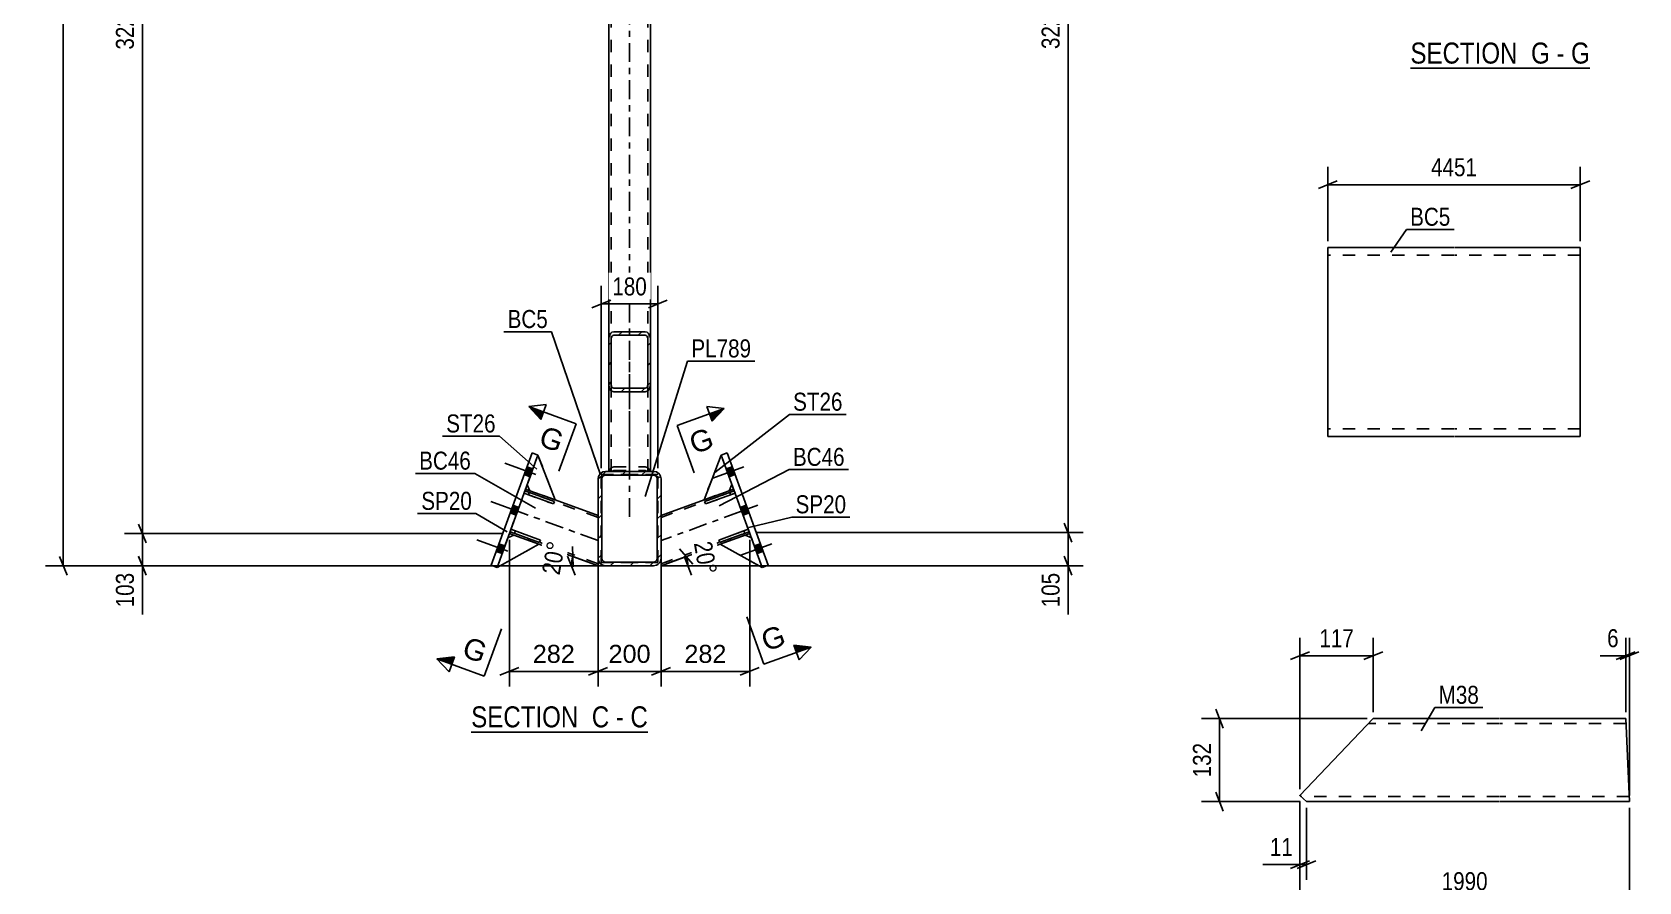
# Model space of a CAD drawing. Header units: millimetres. Extents: x 0 to 841, y 0 to 594.
# Drawn here: x 302.6 to 557.9, y 287.1 to 422.1 of the extents above; entities that cross this region are included whole.
import ezdxf

# ---------------------------------------------------------------- set-up
doc = ezdxf.new("R2010")
doc.units = ezdxf.units.MM
doc.linetypes.add('DXK_LINE_DOT2', pattern=[3.9198, 1.9599, -1.9599])
doc.linetypes.add('DXK_LINE_DOT3', pattern=[5.9187, 2.979, -0.9799, 0.9799, -0.9799])
doc.styles.add('Arial', font='ARIAL.TTF', dxfattribs={"height": 0.2})
doc.styles.add('Arial Narrow', font='ARIALN.TTF', dxfattribs={"height": 0.2})

# ---------------------------------------------------------------- blocks, each defined once
blk = doc.blocks.new('Unknown-814738463-18 - 2132')
at = {"color": 6, "linetype": 'Continuous'}
blk.add_line((521.6, 416.38), (550.11, 416.38), dxfattribs=at)
at = {"color": 0, "linetype": 'Continuous'}
blk.add_wipeout([(539.71, 417.13), (539.71, 420.63), (521.6, 420.63), (521.6, 417.13)], dxfattribs=at)
at = {"color": 7, "linetype": 'Continuous', "style": 'Arial Narrow'}
blk.add_text('SECTION ', height=3.34, dxfattribs=at).set_placement((521.6, 417.13))
at = {"color": 0, "linetype": 'Continuous'}
blk.add_wipeout([(543.75, 417.13), (543.75, 420.63), (540.76, 420.63), (540.76, 417.13)], dxfattribs=at)
at = {"color": 7, "linetype": 'Continuous', "style": 'Arial Narrow'}
blk.add_text('G', height=3.34, dxfattribs=at).set_placement((540.76, 417.13))
at = {"color": 0, "linetype": 'Continuous'}
blk.add_wipeout([(546.07, 417.13), (546.07, 420.63), (544.8, 420.63), (544.8, 417.13)], dxfattribs=at)
blk.add_wipeout([(550.11, 417.13), (550.11, 420.63), (547.12, 420.63), (547.12, 417.13)], dxfattribs=at)
at = {"color": 7, "linetype": 'Continuous', "style": 'Arial Narrow'}
for s, p in [('G', (547.12, 417.13)), ('-', (544.8, 417.13))]:
    blk.add_text(s, height=3.34, dxfattribs=at).set_placement(p)
blk = doc.blocks.new('Unknown-814738463-12 - 5381')
at = {"color": 6, "linetype": 'Continuous'}
blk.add_line((372.36, 310.88), (400.43, 310.88), dxfattribs=at)
at = {"color": 0, "linetype": 'Continuous'}
blk.add_wipeout([(390.47, 311.63), (390.47, 315.13), (372.36, 315.13), (372.36, 311.63)], dxfattribs=at)
at = {"color": 7, "linetype": 'Continuous', "style": 'Arial Narrow'}
blk.add_text('SECTION ', height=3.34, dxfattribs=at).set_placement((372.36, 311.63))
at = {"color": 0, "linetype": 'Continuous'}
blk.add_wipeout([(394.29, 311.63), (394.29, 315.13), (391.52, 315.13), (391.52, 311.63)], dxfattribs=at)
blk.add_wipeout([(396.61, 311.63), (396.61, 315.13), (395.34, 315.13), (395.34, 311.63)], dxfattribs=at)
at = {"color": 7, "linetype": 'Continuous', "style": 'Arial Narrow'}
blk.add_text('C', height=3.34, dxfattribs=at).set_placement((391.52, 311.63))
at = {"color": 0, "linetype": 'Continuous'}
blk.add_wipeout([(400.43, 311.63), (400.43, 315.13), (397.66, 315.13), (397.66, 311.63)], dxfattribs=at)
at = {"color": 7, "linetype": 'Continuous', "style": 'Arial Narrow'}
for s, p in [('C', (397.66, 311.63)), ('-', (395.34, 311.63))]:
    blk.add_text(s, height=3.34, dxfattribs=at).set_placement(p)
blk = doc.blocks.new('Part-814738463-5391 - 5381')
at = {"color": 7, "linetype": 'DXK_LINE_DOT2'}
for p, q in [((416.38, 343.11), (411.68, 341.4)), ((411.81, 341.02), (416.51, 342.73)), ((415.81, 342.48), (415.67, 342.85)), ((416.51, 342.73), (416.38, 343.11)), ((411.68, 341.4), (411.81, 341.02))]:
    blk.add_line(p, q, dxfattribs=at)
blk = doc.blocks.new('Part-814738463-5387 - 5381')
at = {"color": 2, "linetype": 'Continuous'}
for p, q in [((412.08, 354.9), (409.35, 347.79)), ((413.35, 349.24), (413.79, 350.21)), ((409.35, 347.79), (413.35, 349.24))]:
    blk.add_line(p, q, dxfattribs=at)
at = {"color": 7, "linetype": 'DXK_LINE_DOT2'}
blk.add_line((413.79, 350.21), (412.08, 354.9), dxfattribs=at)
blk = doc.blocks.new('Part-814738463-5388 - 5381')
at = {"color": 7, "linetype": 'DXK_LINE_DOT2'}
for p, q in [((412.08, 354.9), (409.35, 347.79)), ((413.79, 350.21), (412.08, 354.9)), ((413.35, 349.24), (413.79, 350.21)), ((409.35, 347.79), (413.35, 349.24))]:
    blk.add_line(p, q, dxfattribs=at)
blk = doc.blocks.new('Part-814738463-5453 - 5381')
at = {"linetype": 'Continuous'}
h = blk.add_hatch(dxfattribs=at)
h.set_pattern_fill('', scale=0.7, style=0, pattern_type=0)
h.set_pattern_definition([(45, (394.2204, 366.122), (-1.57154, 1.57154), [])])
h.paths.add_polyline_path([(394.22, 373.36), (394.22, 366.12), (394.28, 365.68), (394.45, 365.3), (394.71, 365.05), (395.02, 364.96), (400.02, 364.96), (400.33, 365.05), (400.59, 365.3), (400.76, 365.68), (400.82, 366.12), (400.82, 373.36), (400.76, 373.8), (400.59, 374.18), (400.33, 374.43), (400.02, 374.51), (395.02, 374.51), (394.71, 374.43), (394.45, 374.18), (394.28, 373.8)])
h.paths.add_polyline_path([(394.74, 373.77), (394.87, 373.89), (395.02, 373.94), (400.02, 373.94), (400.17, 373.89), (400.3, 373.77), (400.39, 373.58), (400.42, 373.36), (400.42, 366.12), (400.39, 365.9), (400.3, 365.71), (400.17, 365.59), (400.02, 365.54), (395.02, 365.54), (394.87, 365.59), (394.74, 365.71), (394.65, 365.9), (394.62, 366.12), (394.62, 373.36), (394.65, 373.58)])
at = {"color": 2, "linetype": 'Continuous'}
for p, q in [((394.28, 373.8), (394.22, 373.36)), ((394.22, 366.12), (394.22, 373.36)), ((394.62, 373.36), (394.65, 373.58)), ((394.62, 366.12), (394.62, 373.36)), ((395.02, 374.51), (394.71, 374.43)), ((394.87, 373.89), (395.02, 373.94)), ((395.02, 374.51), (400.02, 374.51)), ((395.02, 373.94), (400.02, 373.94)), ((400.33, 374.43), (400.02, 374.51)), ((400.02, 373.94), (400.17, 373.89)), ((400.39, 373.58), (400.42, 373.36)), ((400.42, 366.12), (400.42, 373.36)), ((400.82, 373.36), (400.76, 373.8)), ((400.82, 366.12), (400.82, 373.36)), ((394.22, 352.31), (394.22, 366.12)), ((394.22, 366.12), (394.28, 365.68)), ((394.65, 365.9), (394.62, 366.12)), ((395.02, 365.54), (394.87, 365.59)), ((395.02, 365.54), (400.02, 365.54)), ((400.17, 365.59), (400.02, 365.54)), ((400.42, 366.12), (400.39, 365.9)), ((400.76, 365.68), (400.82, 366.12)), ((400.82, 352.31), (400.82, 366.12)), ((394.71, 365.05), (395.02, 364.96)), ((395.02, 364.96), (400.02, 364.96)), ((400.02, 364.96), (400.33, 365.05))]:
    blk.add_line(p, q, dxfattribs=at)
at = {"color": 7, "linetype": 'DXK_LINE_DOT2'}
for p, q in [((394.22, 366.12), (394.22, 373.36)), ((394.62, 352.31), (394.62, 373.36)), ((400.42, 352.31), (400.42, 373.36)), ((400.82, 366.12), (400.82, 373.36)), ((394.28, 352.31), (394.45, 352.7)), ((394.45, 352.7), (394.71, 352.95)), ((394.71, 352.95), (395.02, 353.04)), ((394.87, 352.42), (394.76, 352.31)), ((395.02, 352.46), (394.87, 352.42)), ((395.02, 353.04), (400.02, 353.04)), ((395.02, 352.46), (400.02, 352.46)), ((400.02, 353.04), (400.33, 352.95)), ((400.17, 352.42), (400.02, 352.46)), ((400.28, 352.31), (400.17, 352.42)), ((400.33, 352.95), (400.59, 352.7)), ((400.59, 352.7), (400.76, 352.31)), ((400.82, 352.31), (394.22, 352.31))]:
    blk.add_line(p, q, dxfattribs=at)
at = {"color": 7, "linetype": 'DXK_LINE_DOT3'}
blk.add_line((397.52, 345.09), (397.52, 369.74), dxfattribs=at)
at = {"color": 2, "linetype": 'Continuous'}
for centre, radius, start, end in [((395.31, 373.55), 1.05, 124.1734, 166.5321), ((395.16, 373.46), 0.527, 124.1734, 166.5321), ((399.88, 373.46), 0.527, 13.4679, 55.8266), ((399.73, 373.55), 1.05, 13.4679, 55.8266), ((395.31, 365.92), 1.05, 193.4679, 235.8266), ((395.16, 366.02), 0.527, 193.4679, 235.8266), ((399.88, 366.02), 0.527, 304.1734, 346.5321), ((399.73, 365.92), 1.05, 304.1734, 346.5321)]:
    blk.add_arc(centre, radius, start, end, dxfattribs=at)
blk = doc.blocks.new('Part-814738463-5389 - 5381')
at = {"color": 2, "linetype": 'Continuous'}
for p, q in [((380.89, 349.22), (380.75, 348.84)), ((385.45, 347.13), (380.75, 348.84)), ((380.89, 349.22), (385.59, 347.51)), ((385.59, 347.51), (385.45, 347.13))]:
    blk.add_line(p, q, dxfattribs=at)
at = {"color": 7, "linetype": 'DXK_LINE_DOT2'}
blk.add_line((381.46, 348.59), (381.59, 348.96), dxfattribs=at)
blk = doc.blocks.new('Part-814738463-5390 - 5381')
at = {"color": 7, "linetype": 'DXK_LINE_DOT2'}
for p, q in [((380.89, 349.22), (380.75, 348.84)), ((380.75, 348.84), (385.45, 347.13)), ((385.59, 347.51), (380.89, 349.22)), ((381.46, 348.59), (381.59, 348.96)), ((385.45, 347.13), (385.59, 347.51))]:
    blk.add_line(p, q, dxfattribs=at)
blk = doc.blocks.new('Part-814738463-5464 - 5381')
at = {"color": 7, "linetype": 'DXK_LINE_DOT2'}
for p, q in [((402.52, 344.98), (414.15, 349.22)), ((409.35, 347.79), (413.35, 349.24)), ((416.62, 342.45), (414.05, 349.5)), ((402.52, 338.51), (402.52, 345.3)), ((402.52, 344.96), (402.52, 344.98)), ((402.52, 337.64), (416.51, 342.73)), ((411.92, 340.74), (415.91, 342.2)), ((402.52, 337.51), (402.52, 337.72)), ((402.52, 337.32), (402.52, 337.32))]:
    blk.add_line(p, q, dxfattribs=at)
at = {"color": 2, "linetype": 'Continuous'}
for p, q in [((402.52, 345.3), (409.35, 347.79)), ((413.35, 349.24), (414.05, 349.5)), ((415.91, 342.2), (416.62, 342.45)), ((402.52, 337.32), (411.92, 340.74)), ((402.52, 337.51), (402.52, 338.51)), ((402.52, 337.37), (402.52, 337.51)), ((402.52, 337.32), (402.52, 337.37))]:
    blk.add_line(p, q, dxfattribs=at)
at = {"color": 7, "linetype": 'DXK_LINE_DOT3'}
blk.add_line((415.33, 345.98), (402.52, 341.31), dxfattribs=at)
blk = doc.blocks.new('Part-814738463-5404 - 5381')
at = {"color": 2, "linetype": 'Continuous'}
for p, q in [((409.45, 347.51), (414.15, 349.22)), ((409.59, 347.13), (409.45, 347.51)), ((414.29, 348.84), (409.59, 347.13)), ((414.15, 349.22), (414.29, 348.84))]:
    blk.add_line(p, q, dxfattribs=at)
at = {"color": 7, "linetype": 'DXK_LINE_DOT2'}
blk.add_line((413.59, 348.59), (413.45, 348.96), dxfattribs=at)
blk = doc.blocks.new('Part-814738463-5469 - 5381')
at = {"linetype": 'Continuous'}
h = blk.add_hatch(dxfattribs=at)
h.set_pattern_fill('', scale=0.7, style=0, pattern_type=0)
h.set_pattern_definition([(45, (392.5204, 338.5142), (-1.57154, 1.57154), [])])
h.paths.add_polyline_path([(392.52, 351.11), (392.52, 338.51), (392.61, 338.05), (392.87, 337.67), (393.26, 337.41), (393.72, 337.31), (401.32, 337.31), (401.78, 337.41), (402.17, 337.67), (402.43, 338.05), (402.52, 338.51), (402.52, 351.11), (402.43, 351.57), (402.17, 351.96), (401.78, 352.22), (401.32, 352.31), (393.72, 352.31), (393.26, 352.22), (392.87, 351.96), (392.61, 351.57)])
h.paths.add_polyline_path([(393.3, 351.54), (393.49, 351.67), (393.72, 351.71), (401.32, 351.71), (401.55, 351.67), (401.74, 351.54), (401.87, 351.34), (401.92, 351.11), (401.92, 338.51), (401.87, 338.28), (401.74, 338.09), (401.55, 337.96), (401.32, 337.91), (393.72, 337.91), (393.49, 337.96), (393.3, 338.09), (393.17, 338.28), (393.12, 338.51), (393.12, 351.11), (393.17, 351.34)])
at = {"color": 7, "linetype": 'DXK_LINE_DOT2'}
for p, q in [((392.52, 351.11), (392.61, 351.57)), ((392.52, 351.11), (392.52, 338.51)), ((393.17, 351.34), (393.12, 351.11)), ((393.12, 338.51), (393.12, 351.11)), ((393.26, 352.22), (393.72, 352.31)), ((393.72, 351.71), (393.49, 351.67)), ((393.72, 352.31), (401.32, 352.31)), ((393.72, 351.71), (401.32, 351.71)), ((401.32, 352.31), (401.78, 352.22)), ((401.55, 351.67), (401.32, 351.71)), ((401.92, 351.11), (401.87, 351.34)), ((401.92, 338.51), (401.92, 351.11)), ((402.43, 351.57), (402.52, 351.11)), ((402.52, 338.51), (402.52, 351.11)), ((392.61, 338.05), (392.52, 338.51)), ((393.12, 338.51), (393.17, 338.28)), ((393.72, 337.31), (393.26, 337.41)), ((393.49, 337.96), (393.72, 337.91)), ((393.72, 337.91), (401.32, 337.91)), ((393.72, 337.31), (401.32, 337.31)), ((401.32, 337.91), (401.55, 337.96)), ((401.78, 337.41), (401.32, 337.31)), ((401.87, 338.28), (401.92, 338.51)), ((402.52, 338.51), (402.43, 338.05))]:
    blk.add_line(p, q, dxfattribs=at)
at = {"color": 2, "linetype": 'Continuous'}
for p, q in [((392.61, 351.57), (392.52, 351.11)), ((392.52, 351.11), (392.52, 351.11)), ((392.52, 338.51), (392.52, 351.11)), ((393.12, 351.11), (393.17, 351.34)), ((393.12, 351.11), (393.12, 351.11)), ((393.12, 338.51), (393.12, 351.11)), ((393.72, 352.31), (393.26, 352.22)), ((393.49, 351.67), (393.72, 351.71)), ((393.72, 352.31), (393.72, 352.31)), ((393.72, 352.31), (401.32, 352.31)), ((393.72, 351.71), (393.72, 351.71)), ((393.72, 351.71), (401.32, 351.71)), ((401.32, 352.31), (401.32, 352.31)), ((401.78, 352.22), (401.32, 352.31)), ((401.32, 351.71), (401.32, 351.71)), ((401.32, 351.71), (401.55, 351.67)), ((401.87, 351.34), (401.92, 351.11)), ((401.92, 351.11), (401.92, 351.11)), ((401.92, 338.51), (401.92, 351.11)), ((402.52, 351.11), (402.43, 351.57)), ((402.52, 351.11), (402.52, 351.11)), ((402.52, 338.51), (402.52, 351.11)), ((392.52, 338.51), (392.52, 338.51)), ((392.52, 338.51), (392.61, 338.05)), ((393.12, 338.51), (393.12, 338.51)), ((393.17, 338.28), (393.12, 338.51)), ((393.26, 337.41), (393.72, 337.31)), ((393.72, 337.91), (393.49, 337.96)), ((393.72, 337.91), (393.72, 337.91)), ((393.72, 337.91), (401.32, 337.91)), ((393.72, 337.31), (393.72, 337.31)), ((393.72, 337.31), (401.32, 337.31)), ((401.55, 337.96), (401.32, 337.91)), ((401.32, 337.91), (401.32, 337.91)), ((401.32, 337.31), (401.78, 337.41)), ((401.32, 337.31), (401.32, 337.31)), ((401.92, 338.51), (401.87, 338.28)), ((401.92, 338.51), (401.92, 338.51)), ((402.43, 338.05), (402.52, 338.51)), ((402.52, 338.51), (402.52, 338.51))]:
    blk.add_line(p, q, dxfattribs=at)
at = {"color": 7, "linetype": 'DXK_LINE_DOT3'}
blk.add_line((397.52, 344.81), (397.52, 344.81), dxfattribs=at)
at = {"color": 7, "linetype": 'DXK_LINE_DOT2'}
for centre, radius, start, end in [((393.72, 351.11), 1.2, 112.5, 157.5), ((393.72, 351.11), 0.6, 112.5, 157.5), ((401.32, 351.11), 0.6, 22.5, 67.5), ((401.32, 351.11), 1.2, 22.5, 67.5), ((393.72, 338.51), 1.2, 202.5, 247.5), ((393.72, 338.51), 0.6, 202.5, 247.5), ((401.32, 338.51), 0.6, 292.5, 337.5), ((401.32, 338.51), 1.2, 292.5, 337.5)]:
    blk.add_arc(centre, radius, start, end, dxfattribs=at)
at = {"color": 2, "linetype": 'Continuous'}
for centre, radius, start, end in [((393.72, 351.11), 1.2, 112.5, 157.5), ((393.72, 351.11), 0.6, 112.5, 157.5), ((401.32, 351.11), 0.6, 22.5, 67.5), ((401.32, 351.11), 1.2, 22.5, 67.5), ((393.72, 338.51), 1.2, 202.5, 247.5), ((393.72, 338.51), 0.6, 202.5, 247.5), ((401.32, 338.51), 0.6, 292.5, 337.5), ((401.32, 338.51), 1.2, 292.5, 337.5)]:
    blk.add_arc(centre, radius, start, end, dxfattribs=at)
blk = doc.blocks.new('Part-814738463-5405 - 5381')
at = {"color": 2, "linetype": 'Continuous'}
for p, q in [((378.66, 343.11), (378.53, 342.73)), ((383.23, 341.02), (378.53, 342.73)), ((378.66, 343.11), (383.36, 341.4)), ((383.36, 341.4), (383.23, 341.02))]:
    blk.add_line(p, q, dxfattribs=at)
at = {"color": 7, "linetype": 'DXK_LINE_DOT2'}
blk.add_line((379.23, 342.48), (379.37, 342.85), dxfattribs=at)
blk = doc.blocks.new('Bolt-814738463-5477 - 5381')
at = {"linetype": 'Continuous'}
for points in [[(381.71, 351.47), (382.15, 352.7), (381.21, 353.04), (380.77, 351.82)], [(381.71, 351.47), (382.15, 352.7), (381.21, 353.04), (380.77, 351.82)], [(381.71, 351.47), (382.15, 352.7), (381.21, 353.04), (380.77, 351.82)], [(379.49, 345.37), (379.93, 346.59), (378.99, 346.93), (378.55, 345.71)], [(379.49, 345.37), (379.93, 346.59), (378.99, 346.93), (378.55, 345.71)], [(377.26, 339.26), (377.71, 340.48), (376.77, 340.82), (376.32, 339.6)], [(377.26, 339.26), (377.71, 340.48), (376.77, 340.82), (376.32, 339.6)], [(377.26, 339.26), (377.71, 340.48), (376.77, 340.82), (376.32, 339.6)]]:
    blk.add_hatch(color=1, dxfattribs=at).paths.add_polyline_path(points)
at = {"color": 1, "linetype": 'Continuous'}
for p, q in [((382.64, 351.83), (377.7, 353.62)), ((382.64, 351.83), (377.7, 353.62)), ((382.64, 351.83), (377.7, 353.62)), ((382.15, 352.7), (381.21, 353.04)), ((382.15, 352.7), (381.21, 353.04)), ((382.15, 352.7), (381.21, 353.04)), ((381.71, 351.47), (380.77, 351.82)), ((381.71, 351.47), (380.77, 351.82)), ((381.71, 351.47), (380.77, 351.82)), ((380.41, 345.72), (375.48, 347.52)), ((380.41, 345.72), (375.48, 347.52)), ((379.49, 345.37), (378.55, 345.71)), ((379.49, 345.37), (378.55, 345.71)), ((379.93, 346.59), (378.99, 346.93)), ((379.93, 346.59), (378.99, 346.93)), ((378.19, 339.61), (373.26, 341.41)), ((378.19, 339.61), (373.26, 341.41)), ((378.19, 339.61), (373.26, 341.41)), ((377.26, 339.26), (376.32, 339.6)), ((377.26, 339.26), (376.32, 339.6)), ((377.26, 339.26), (376.32, 339.6)), ((377.71, 340.48), (376.77, 340.82)), ((377.71, 340.48), (376.77, 340.82)), ((377.71, 340.48), (376.77, 340.82))]:
    blk.add_line(p, q, dxfattribs=at)
blk = doc.blocks.new('Part-814738463-5484 - 5381')
at = {"color": 2, "linetype": 'Continuous'}
for p, q in [((412.08, 354.9), (413.02, 355.25)), ((418.58, 337.05), (412.08, 354.9)), ((413.02, 355.25), (419.52, 337.39)), ((419.52, 337.39), (418.58, 337.05))]:
    blk.add_line(p, q, dxfattribs=at)
blk = doc.blocks.new('Part-814738463-5489 - 5381')
at = {"color": 7, "linetype": 'DXK_LINE_DOT2'}
for p, q in [((378.43, 342.45), (380.99, 349.5)), ((392.52, 344.98), (380.89, 349.22)), ((385.69, 347.79), (381.69, 349.24)), ((392.52, 338.51), (392.52, 345.3)), ((392.52, 344.96), (392.52, 344.98)), ((392.52, 337.64), (378.53, 342.73)), ((383.12, 340.74), (379.13, 342.2)), ((392.52, 337.64), (392.52, 337.96))]:
    blk.add_line(p, q, dxfattribs=at)
at = {"color": 2, "linetype": 'Continuous'}
for p, q in [((381.69, 349.24), (380.99, 349.5)), ((392.52, 345.3), (385.69, 347.79)), ((379.13, 342.2), (378.43, 342.45)), ((392.52, 337.32), (383.12, 340.74)), ((392.52, 337.32), (392.52, 338.51))]:
    blk.add_line(p, q, dxfattribs=at)
at = {"color": 7, "linetype": 'DXK_LINE_DOT3'}
blk.add_line((392.52, 341.31), (379.71, 345.98), dxfattribs=at)
blk = doc.blocks.new('Part-814738463-5425 - 5381')
at = {"color": 7, "linetype": 'DXK_LINE_DOT2'}
for p, q in [((400.82, 496.81), (394.22, 496.81)), ((394.22, 475.77), (394.22, 496.81)), ((394.62, 352.31), (394.62, 496.81)), ((400.42, 352.31), (400.42, 496.81)), ((400.82, 475.77), (400.82, 496.81)), ((394.22, 352.31), (394.22, 373.36)), ((400.82, 352.31), (400.82, 373.36)), ((400.82, 352.31), (394.22, 352.31))]:
    blk.add_line(p, q, dxfattribs=at)
at = {"color": 7, "linetype": 'DXK_LINE_DOT3'}
blk.add_line((397.52, 352.31), (397.52, 496.81), dxfattribs=at)
at = {"color": 2, "linetype": 'Continuous'}
for p, q in [((394.22, 373.36), (394.22, 475.77)), ((400.82, 373.36), (400.82, 475.77))]:
    blk.add_line(p, q, dxfattribs=at)
blk = doc.blocks.new('Part-814738463-5430 - 5381')
at = {"color": 2, "linetype": 'Continuous'}
for p, q in [((411.92, 340.74), (415.91, 342.2)), ((415.91, 342.2), (416.87, 341.75)), ((418.58, 337.05), (411.92, 340.74))]:
    blk.add_line(p, q, dxfattribs=at)
at = {"color": 7, "linetype": 'DXK_LINE_DOT2'}
blk.add_line((416.87, 341.75), (418.58, 337.05), dxfattribs=at)
blk = doc.blocks.new('Part-814738463-5431 - 5381')
at = {"color": 7, "linetype": 'DXK_LINE_DOT2'}
for p, q in [((411.92, 340.74), (415.91, 342.2)), ((415.91, 342.2), (416.87, 341.75)), ((418.58, 337.05), (411.92, 340.74)), ((416.87, 341.75), (418.58, 337.05))]:
    blk.add_line(p, q, dxfattribs=at)
blk = doc.blocks.new('Part-814738463-5432 - 5381')
at = {"color": 7, "linetype": 'DXK_LINE_DOT2'}
for p, q in [((414.15, 349.22), (409.45, 347.51)), ((409.45, 347.51), (409.59, 347.13)), ((409.59, 347.13), (414.29, 348.84)), ((413.59, 348.59), (413.45, 348.96)), ((414.29, 348.84), (414.15, 349.22))]:
    blk.add_line(p, q, dxfattribs=at)
blk = doc.blocks.new('Part-814738463-5433 - 5381')
at = {"color": 7, "linetype": 'DXK_LINE_DOT2'}
for p, q in [((378.66, 343.11), (378.53, 342.73)), ((378.53, 342.73), (383.23, 341.02)), ((383.36, 341.4), (378.66, 343.11)), ((379.23, 342.48), (379.37, 342.85)), ((383.23, 341.02), (383.36, 341.4))]:
    blk.add_line(p, q, dxfattribs=at)
blk = doc.blocks.new('Part-814738463-5438 - 5381')
at = {"color": 7, "linetype": 'DXK_LINE_DOT2'}
blk.add_line((381.25, 350.2), (382.96, 354.9), dxfattribs=at)
at = {"color": 2, "linetype": 'Continuous'}
for p, q in [((382.96, 354.9), (385.69, 347.79)), ((381.69, 349.24), (381.25, 350.2)), ((385.69, 347.79), (381.69, 349.24))]:
    blk.add_line(p, q, dxfattribs=at)
blk = doc.blocks.new('Part-814738463-5439 - 5381')
at = {"color": 7, "linetype": 'DXK_LINE_DOT2'}
for p, q in [((381.25, 350.2), (382.96, 354.9)), ((382.96, 354.9), (385.69, 347.79)), ((381.69, 349.24), (381.25, 350.2)), ((385.69, 347.79), (381.69, 349.24))]:
    blk.add_line(p, q, dxfattribs=at)
blk = doc.blocks.new('Part-814738463-5440 - 5381')
at = {"color": 2, "linetype": 'Continuous'}
for p, q in [((379.13, 342.2), (378.17, 341.75)), ((383.12, 340.74), (379.13, 342.2)), ((376.46, 337.05), (383.12, 340.74))]:
    blk.add_line(p, q, dxfattribs=at)
at = {"color": 7, "linetype": 'DXK_LINE_DOT2'}
blk.add_line((378.17, 341.75), (376.46, 337.05), dxfattribs=at)
blk = doc.blocks.new('Part-814738463-5441 - 5381')
at = {"color": 7, "linetype": 'DXK_LINE_DOT2'}
for p, q in [((379.13, 342.2), (378.17, 341.75)), ((383.12, 340.74), (379.13, 342.2)), ((378.17, 341.75), (376.46, 337.05)), ((376.46, 337.05), (383.12, 340.74))]:
    blk.add_line(p, q, dxfattribs=at)
blk = doc.blocks.new('Bolt-814738463-5478 - 5381')
at = {"linetype": 'Continuous'}
for points in [[(414.27, 351.82), (413.83, 353.04), (412.89, 352.7), (413.33, 351.47)], [(414.27, 351.82), (413.83, 353.04), (412.89, 352.7), (413.33, 351.47)], [(414.27, 351.82), (413.83, 353.04), (412.89, 352.7), (413.33, 351.47)], [(416.5, 345.71), (416.05, 346.93), (415.11, 346.59), (415.56, 345.37)], [(416.5, 345.71), (416.05, 346.93), (415.11, 346.59), (415.56, 345.37)], [(418.72, 339.6), (418.27, 340.82), (417.33, 340.48), (417.78, 339.26)], [(418.72, 339.6), (418.27, 340.82), (417.33, 340.48), (417.78, 339.26)], [(418.72, 339.6), (418.27, 340.82), (417.33, 340.48), (417.78, 339.26)]]:
    blk.add_hatch(color=1, dxfattribs=at).paths.add_polyline_path(points)
at = {"color": 1, "linetype": 'Continuous'}
for p, q in [((415.69, 353.03), (410.76, 351.23)), ((415.69, 353.03), (410.76, 351.23)), ((415.69, 353.03), (410.76, 351.23)), ((413.83, 353.04), (412.89, 352.7)), ((413.83, 353.04), (412.89, 352.7)), ((413.83, 353.04), (412.89, 352.7)), ((414.27, 351.82), (413.33, 351.47)), ((414.27, 351.82), (413.33, 351.47)), ((414.27, 351.82), (413.33, 351.47)), ((417.92, 346.92), (412.98, 345.12)), ((417.92, 346.92), (412.98, 345.12)), ((416.05, 346.93), (415.11, 346.59)), ((416.05, 346.93), (415.11, 346.59)), ((416.5, 345.71), (415.56, 345.37)), ((416.5, 345.71), (415.56, 345.37)), ((420.14, 340.81), (415.21, 339.01)), ((420.14, 340.81), (415.21, 339.01)), ((420.14, 340.81), (415.21, 339.01)), ((418.27, 340.82), (417.33, 340.48)), ((418.27, 340.82), (417.33, 340.48)), ((418.27, 340.82), (417.33, 340.48)), ((418.72, 339.6), (417.78, 339.26)), ((418.72, 339.6), (417.78, 339.26)), ((418.72, 339.6), (417.78, 339.26))]:
    blk.add_line(p, q, dxfattribs=at)
blk = doc.blocks.new('Part-814738463-5500 - 5381')
at = {"color": 7, "linetype": 'DXK_LINE_DOT2'}
for p, q in [((393.02, 337.81), (393.02, 351.81)), ((402.02, 351.81), (393.02, 351.81)), ((393.02, 351.81), (402.02, 351.81)), ((402.02, 337.81), (402.02, 351.81)), ((402.02, 337.81), (393.02, 337.81)), ((393.02, 337.81), (402.02, 337.81))]:
    blk.add_line(p, q, dxfattribs=at)
blk = doc.blocks.new('Part-814738463-5507 - 5381')
at = {"color": 2, "linetype": 'Continuous'}
for p, q in [((382.02, 355.25), (375.52, 337.39)), ((382.96, 354.9), (376.46, 337.05)), ((382.96, 354.9), (382.02, 355.25)), ((376.46, 337.05), (375.52, 337.39))]:
    blk.add_line(p, q, dxfattribs=at)
blk = doc.blocks.new('Part-814738463-5589 - 5381')
at = {"color": 2, "linetype": 'Continuous'}
for p, q in [((411.68, 341.4), (416.38, 343.11)), ((416.51, 342.73), (411.81, 341.02)), ((416.38, 343.11), (416.51, 342.73)), ((411.81, 341.02), (411.68, 341.4))]:
    blk.add_line(p, q, dxfattribs=at)
at = {"color": 7, "linetype": 'DXK_LINE_DOT2'}
blk.add_line((415.81, 342.48), (415.67, 342.85), dxfattribs=at)
blk = doc.blocks.new('Part-814738463-4192 - 4176')
at = {"color": 2, "linetype": 'Continuous'}
for p, q in [((528.48, 387.88), (508.48, 387.88)), ((508.48, 360.28), (508.48, 387.88)), ((548.58, 387.88), (528.58, 387.88)), ((548.58, 387.88), (548.58, 357.88)), ((508.48, 357.88), (508.48, 360.28)), ((528.48, 357.88), (508.48, 357.88)), ((548.58, 357.88), (528.58, 357.88))]:
    blk.add_line(p, q, dxfattribs=at)
at = {"color": 7, "linetype": 'DXK_LINE_DOT2'}
for p, q in [((528.48, 386.68), (508.48, 386.68)), ((548.58, 386.68), (528.58, 386.68)), ((508.48, 358.07), (508.48, 360.28)), ((508.48, 359.08), (508.48, 359.17)), ((528.48, 359.08), (508.48, 359.08)), ((548.58, 359.08), (528.58, 359.08)), ((548.58, 359.08), (548.58, 359.18))]:
    blk.add_line(p, q, dxfattribs=at)
blk = doc.blocks.new('Part-814738463-3832 - 3816')
at = {"color": 2, "linetype": 'Continuous'}
for p, q in [((504.02, 300.81), (515.7, 313.02)), ((515.7, 313.02), (535.7, 313.02)), ((535.8, 313.02), (555.8, 313.02)), ((556.39, 299.82), (555.8, 313.02)), ((504.6, 300.29), (504.02, 300.81)), ((505.09, 299.82), (504.6, 300.29)), ((535.7, 299.82), (505.09, 299.82)), ((556.39, 299.82), (535.8, 299.82))]:
    blk.add_line(p, q, dxfattribs=at)
at = {"color": 7, "linetype": 'DXK_LINE_DOT2'}
for p, q in [((535.7, 312.22), (514.94, 312.22)), ((555.84, 312.22), (535.8, 312.22)), ((504.04, 300.83), (504.02, 300.81)), ((504.02, 300.81), (504.04, 300.83)), ((504.06, 300.81), (504.04, 300.83)), ((504.04, 300.83), (504.25, 300.62)), ((535.7, 300.62), (504.25, 300.62)), ((556.36, 300.62), (535.8, 300.62)), ((556.36, 300.62), (556.36, 300.69))]:
    blk.add_line(p, q, dxfattribs=at)
blk = doc.blocks.new('AngleDimension-814738463-5663 - 5381')
at = {"color": 7, "linetype": 'Continuous'}
for p, q in [((405.43, 339.98), (407.59, 337.57)), ((406.51, 338.77), (402.52, 337.32)), ((406.77, 337.32), (402.52, 337.32)), ((403.46, 337.66), (406.51, 338.77)), ((407.37, 335.82), (406.17, 338.82))]:
    blk.add_line(p, q, dxfattribs=at)
blk.add_arc((402.52, 337.32), 4.25, 0, 20, dxfattribs=at)
at = {"color": 0}
blk.add_wipeout([(408.15, 335.04), (412.29, 335.77), (411.16, 342.13), (407.03, 341.4)], dxfattribs=at)
at = {"color": 3, "style": 'Arial Narrow'}
blk.add_text('20°', height=2.863, rotation=-80.0021, dxfattribs=at).set_placement((407.72, 340.91))
blk = doc.blocks.new('StraightDimension-814738463-5746 - 5381')
at = {"color": 7, "linetype": 'Continuous'}
for p, q in [((417.61, 342.59), (469.6, 342.59)), ((466.6, 344.09), (467.8, 341.09)), ((467.2, 337.32), (467.2, 342.59)), ((403.52, 337.32), (469.6, 337.32)), ((467.8, 335.82), (466.6, 338.82))]:
    blk.add_line(p, q, dxfattribs=at)
at = {"color": 0}
blk.add_wipeout([(466.45, 336.8), (462.25, 336.8), (462.25, 330.11), (466.45, 330.11)], dxfattribs=at)
at = {"color": 7, "linetype": 'Continuous'}
blk.add_line((467.2, 337.32), (467.2, 329.59), dxfattribs=at)
blk.add_line((467.2, 337.32), (467.2, 329.59), dxfattribs=at)
at = {"color": 3, "style": 'Arial Narrow'}
blk.add_text('105', height=2.863, rotation=90.0002, dxfattribs=at).set_placement((465.85, 330.71))
blk = doc.blocks.new('StraightDimension-814738463-5657 - 5381')
at = {"color": 7, "linetype": 'Continuous'}
for p, q in [((357.89, 543.94), (304.69, 543.94)), ((308.14, 542.44), (306.94, 545.44)), ((307.54, 337.31), (307.54, 543.94)), ((396.52, 337.31), (304.69, 337.31)), ((306.94, 338.81), (308.14, 335.81))]:
    blk.add_line(p, q, dxfattribs=at)
at = {"color": 0}
blk.add_wipeout([(306.79, 444.88), (302.59, 444.88), (302.59, 436.37), (306.79, 436.37)], dxfattribs=at)
at = {"color": 3, "style": 'Arial Narrow'}
blk.add_text('4132', height=2.863, rotation=90.0002, dxfattribs=at).set_placement((306.19, 436.97))
blk = doc.blocks.new('AngleDimension-814738463-5678 - 5381')
at = {"color": 7, "linetype": 'Continuous'}
for p, q in [((388.47, 340.39), (388.57, 337.16)), ((388.86, 335.82), (387.66, 338.82)), ((388.26, 337.32), (392.52, 337.32)), ((391.58, 337.66), (388.52, 338.78)), ((388.52, 338.78), (392.52, 337.32))]:
    blk.add_line(p, q, dxfattribs=at)
blk.add_arc((392.52, 337.32), 4.26, 160, 180, dxfattribs=at)
at = {"color": 0}
blk.add_wipeout([(388, 341.4), (383.87, 342.13), (382.75, 335.77), (386.88, 335.04)], dxfattribs=at)
at = {"color": 3, "style": 'Arial Narrow'}
blk.add_text('20°', height=2.863, rotation=80.0021, dxfattribs=at).set_placement((386.39, 335.73))
blk = doc.blocks.new('StraightDimension-814738463-5733 - 5381')
at = {"color": 7, "linetype": 'Continuous'}
for p, q in [((403.52, 503.6), (469.6, 503.6)), ((467.8, 502.1), (466.6, 505.1)), ((467.2, 342.59), (467.2, 503.6)), ((417.61, 342.59), (469.6, 342.59)), ((466.6, 344.09), (467.8, 341.09))]:
    blk.add_line(p, q, dxfattribs=at)
at = {"color": 0}
blk.add_wipeout([(466.45, 427.35), (462.25, 427.35), (462.25, 418.84), (466.45, 418.84)], dxfattribs=at)
at = {"color": 3, "style": 'Arial Narrow'}
blk.add_text('3220', height=2.863, rotation=90.0002, dxfattribs=at).set_placement((465.85, 419.44))
blk = doc.blocks.new('StraightDimension-814738463-5767 - 5381')
at = {"color": 7, "linetype": 'Continuous'}
for p, q in [((391.52, 337.32), (317.26, 337.32)), ((394.71, 337.31), (317.26, 337.31)), ((319.51, 338.82), (320.71, 335.82)), ((320.71, 335.81), (319.51, 338.81)), ((320.11, 337.31), (320.11, 337.32))]:
    blk.add_line(p, q, dxfattribs=at)
at = {"color": 0}
blk.add_wipeout([(319.36, 336.79), (315.16, 336.79), (315.16, 333.76), (319.36, 333.76)], dxfattribs=at)
at = {"color": 7, "linetype": 'Continuous'}
blk.add_line((320.11, 337.31), (320.11, 333.24), dxfattribs=at)
blk.add_line((320.11, 337.31), (320.11, 333.24), dxfattribs=at)
at = {"color": 3, "style": 'Arial Narrow'}
blk.add_text('0', height=2.86, rotation=90.0002, dxfattribs=at).set_placement((318.76, 334.36))
blk = doc.blocks.new('StraightDimension-814738463-5777 - 5381')
at = {"color": 7, "linetype": 'Continuous'}
for p, q in [((377.43, 342.45), (317.26, 342.45)), ((319.51, 343.95), (320.71, 340.95)), ((320.11, 337.32), (320.11, 342.45)), ((391.52, 337.32), (317.26, 337.32)), ((320.71, 335.82), (319.51, 338.82))]:
    blk.add_line(p, q, dxfattribs=at)
at = {"color": 0}
blk.add_wipeout([(319.36, 336.8), (315.16, 336.8), (315.16, 330.11), (319.36, 330.11)], dxfattribs=at)
at = {"color": 7, "linetype": 'Continuous'}
blk.add_line((320.11, 337.32), (320.11, 329.59), dxfattribs=at)
blk.add_line((320.11, 337.32), (320.11, 329.59), dxfattribs=at)
at = {"color": 3, "style": 'Arial Narrow'}
blk.add_text('103', height=2.863, rotation=90.0002, dxfattribs=at).set_placement((318.76, 330.71))
blk = doc.blocks.new('StraightDimension-814738463-5787 - 5381')
at = {"color": 7, "linetype": 'Continuous'}
for p, q in [((391.52, 503.56), (317.26, 503.56)), ((320.71, 502.06), (319.51, 505.06)), ((320.11, 342.45), (320.11, 503.56)), ((377.43, 342.45), (317.26, 342.45)), ((319.51, 343.95), (320.71, 340.95))]:
    blk.add_line(p, q, dxfattribs=at)
at = {"color": 0}
blk.add_wipeout([(319.36, 427.26), (315.16, 427.26), (315.16, 418.75), (319.36, 418.75)], dxfattribs=at)
at = {"color": 3, "style": 'Arial Narrow'}
blk.add_text('3222', height=2.863, rotation=90.0002, dxfattribs=at).set_placement((318.76, 419.35))
blk = doc.blocks.new('StraightDimension-814738463-5938 - 5381')
at = {"color": 7, "linetype": 'Continuous'}
for p, q in [((378.43, 341.45), (378.43, 318.13)), ((392.52, 338.88), (392.52, 318.13)), ((379.93, 321.13), (376.93, 319.93)), ((378.43, 320.53), (392.52, 320.53)), ((391.02, 319.93), (394.02, 321.13))]:
    blk.add_line(p, q, dxfattribs=at)
at = {"color": 0}
blk.add_wipeout([(389.41, 321.28), (389.41, 325.48), (381.54, 325.48), (381.54, 321.28)], dxfattribs=at)
at = {"color": 3, "style": 'Arial'}
blk.add_text('282', height=2.865, dxfattribs=at).set_placement((382.14, 321.88))
blk = doc.blocks.new('StraightDimension-814738463-5913 - 5381')
at = {"color": 7, "linetype": 'Continuous'}
for p, q in [((393.02, 352.81), (393.02, 381.78)), ((402.02, 352.81), (402.02, 381.78)), ((391.52, 378.33), (394.52, 379.53)), ((393.02, 378.93), (402.02, 378.93)), ((403.52, 379.53), (400.52, 378.33))]:
    blk.add_line(p, q, dxfattribs=at)
at = {"color": 0}
blk.add_wipeout([(400.86, 379.68), (400.86, 383.88), (394.18, 383.88), (394.18, 379.68)], dxfattribs=at)
at = {"color": 3, "style": 'Arial Narrow'}
blk.add_text('180', height=2.863, dxfattribs=at).set_placement((394.78, 380.28))
blk = doc.blocks.new('StraightDimension-814738463-5918 - 5381')
at = {"color": 7, "linetype": 'Continuous'}
for p, q in [((392.52, 338.88), (392.52, 318.13)), ((402.52, 338.88), (402.52, 318.13)), ((391.02, 319.93), (394.02, 321.13)), ((392.52, 320.53), (402.52, 320.53)), ((404.02, 321.13), (401.02, 319.93))]:
    blk.add_line(p, q, dxfattribs=at)
at = {"color": 0}
blk.add_wipeout([(401.46, 321.28), (401.46, 325.48), (393.58, 325.48), (393.58, 321.28)], dxfattribs=at)
at = {"color": 3, "style": 'Arial'}
blk.add_text('200', height=2.865, dxfattribs=at).set_placement((394.18, 321.88))
blk = doc.blocks.new('StraightDimension-814738463-5928 - 5381')
at = {"color": 7, "linetype": 'Continuous'}
for p, q in [((416.62, 341.45), (416.62, 318.13)), ((402.52, 338.88), (402.52, 318.13)), ((404.02, 321.13), (401.02, 319.93)), ((402.52, 320.53), (416.62, 320.53)), ((415.12, 319.93), (418.12, 321.13))]:
    blk.add_line(p, q, dxfattribs=at)
at = {"color": 0}
blk.add_wipeout([(413.5, 321.28), (413.5, 325.48), (405.63, 325.48), (405.63, 321.28)], dxfattribs=at)
at = {"color": 3, "style": 'Arial'}
blk.add_text('282', height=2.865, dxfattribs=at).set_placement((406.23, 321.88))
blk = doc.blocks.new('StraightDimension-814738463-4197 - 4176')
at = {"color": 7, "linetype": 'Continuous'}
for p, q in [((509.98, 398.48), (506.98, 397.28)), ((508.48, 388.88), (508.48, 400.73)), ((547.08, 397.28), (550.08, 398.48)), ((548.58, 388.88), (548.58, 400.73)), ((508.48, 397.88), (548.58, 397.88))]:
    blk.add_line(p, q, dxfattribs=at)
at = {"color": 0}
blk.add_wipeout([(532.79, 398.63), (532.79, 402.83), (524.27, 402.83), (524.27, 398.63)], dxfattribs=at)
at = {"color": 3, "style": 'Arial Narrow'}
blk.add_text('4451', height=2.863, dxfattribs=at).set_placement((524.87, 399.23))
blk = doc.blocks.new('StraightDimension-814738463-9918 - 3816')
at = {"color": 7, "linetype": 'Continuous'}
for p, q in [((491.85, 311.52), (490.65, 314.52)), ((514.7, 313.02), (488.4, 313.02)), ((491.25, 299.82), (491.25, 313.02)), ((490.65, 301.32), (491.85, 298.32)), ((504.09, 299.82), (488.4, 299.82))]:
    blk.add_line(p, q, dxfattribs=at)
at = {"color": 0}
blk.add_wipeout([(490.5, 309.77), (486.3, 309.77), (486.3, 303.08), (490.5, 303.08)], dxfattribs=at)
at = {"color": 3, "style": 'Arial Narrow'}
blk.add_text('132', height=2.863, rotation=90.0002, dxfattribs=at).set_placement((489.9, 303.68))
blk = doc.blocks.new('StraightDimension-814738463-3853 - 3816')
at = {"color": 7, "linetype": 'Continuous'}
for p, q in [((504.04, 301.83), (504.04, 325.87)), ((515.7, 314.02), (515.7, 325.87)), ((502.54, 322.42), (505.54, 323.62)), ((504.04, 323.02), (515.7, 323.02)), ((517.2, 323.62), (514.2, 322.42))]:
    blk.add_line(p, q, dxfattribs=at)
at = {"color": 0}
blk.add_wipeout([(513.21, 323.77), (513.21, 327.97), (506.53, 327.97), (506.53, 323.77)], dxfattribs=at)
at = {"color": 3, "style": 'Arial Narrow'}
blk.add_text('117', height=2.863, dxfattribs=at).set_placement((507.13, 324.37))
blk = doc.blocks.new('StraightDimension-814738463-3943 - 3816')
at = {"color": 7, "linetype": 'Continuous'}
for p, q in [((504.04, 299.83), (504.04, 282)), ((556.39, 298.82), (556.39, 282)), ((505.54, 285), (502.54, 283.8)), ((504.04, 284.4), (556.39, 284.4)), ((554.89, 283.8), (557.89, 285))]:
    blk.add_line(p, q, dxfattribs=at)
at = {"color": 0}
blk.add_wipeout([(534.47, 285.15), (534.47, 289.35), (525.96, 289.35), (525.96, 285.15)], dxfattribs=at)
at = {"color": 3, "style": 'Arial Narrow'}
blk.add_text('1990', height=2.863, dxfattribs=at).set_placement((526.56, 285.75))
blk = doc.blocks.new('StraightDimension-814738463-3835 - 3816')
at = {"color": 7, "linetype": 'Continuous'}
for p, q in [((555.8, 314.02), (555.8, 325.87)), ((556.39, 300.82), (556.39, 325.87)), ((554.3, 322.42), (557.3, 323.62)), ((557.89, 323.62), (554.89, 322.42)), ((555.8, 323.02), (556.39, 323.02))]:
    blk.add_line(p, q, dxfattribs=at)
at = {"color": 0}
blk.add_wipeout([(555.28, 323.77), (555.28, 327.97), (552.25, 327.97), (552.25, 323.77)], dxfattribs=at)
at = {"color": 7, "linetype": 'Continuous'}
blk.add_line((555.8, 323.02), (551.72, 323.02), dxfattribs=at)
blk.add_line((555.8, 323.02), (551.72, 323.02), dxfattribs=at)
at = {"color": 3, "style": 'Arial Narrow'}
blk.add_text('6', height=2.86, dxfattribs=at).set_placement((552.85, 324.37))
blk = doc.blocks.new('StraightDimension-814738463-3880 - 3816')
at = {"color": 7, "linetype": 'Continuous'}
for p, q in [((504.04, 299.83), (504.04, 287.42)), ((505.09, 298.82), (505.09, 287.42)), ((502.54, 289.22), (505.54, 290.42)), ((506.59, 290.42), (503.59, 289.22)), ((504.04, 289.82), (505.09, 289.82))]:
    blk.add_line(p, q, dxfattribs=at)
at = {"color": 0}
blk.add_wipeout([(503.52, 290.57), (503.52, 294.77), (498.66, 294.77), (498.66, 290.57)], dxfattribs=at)
at = {"color": 7, "linetype": 'Continuous'}
blk.add_line((504.04, 289.82), (498.13, 289.82), dxfattribs=at)
blk.add_line((504.04, 289.82), (498.13, 289.82), dxfattribs=at)
at = {"color": 3, "style": 'Arial Narrow'}
blk.add_text('11', height=2.863, dxfattribs=at).set_placement((499.26, 291.17))
blk = doc.blocks.new('Mark-814738463-5383 - 5381')
at = {"color": 0}
blk.add_wipeout([(431.36, 361.96), (431.36, 364.96), (423.51, 364.96), (423.51, 361.96)], dxfattribs=at)
blk.add_wipeout([(431.36, 361.96), (431.36, 364.96), (423.51, 364.96), (423.51, 361.96)], dxfattribs=at)
at = {"color": 30, "linetype": 'Continuous'}
for p, q in [((411.09, 352.13), (422.91, 361.36)), ((422.91, 361.36), (431.96, 361.36))]:
    blk.add_line(p, q, dxfattribs=at)
at = {"color": 3, "style": 'Arial Narrow'}
blk.add_text('ST26', height=2.863, dxfattribs=at).set_placement((423.51, 361.96))
blk = doc.blocks.new('Mark-814738463-5460 - 5381')
at = {"color": 0}
blk.add_wipeout([(431.7, 353.19), (431.7, 356.19), (423.48, 356.19), (423.48, 353.19)], dxfattribs=at)
blk.add_wipeout([(431.7, 353.19), (431.7, 356.19), (423.48, 356.19), (423.48, 353.19)], dxfattribs=at)
at = {"color": 30, "linetype": 'Continuous'}
for p, q in [((411.77, 346.85), (422.88, 352.59)), ((422.88, 352.59), (432.3, 352.59))]:
    blk.add_line(p, q, dxfattribs=at)
at = {"color": 3, "style": 'Arial Narrow'}
blk.add_text('BC46', height=2.863, dxfattribs=at).set_placement((423.48, 353.19))
blk = doc.blocks.new('Mark-814738463-5465 - 5381')
at = {"color": 0}
blk.add_wipeout([(384.53, 375.1), (384.53, 378.1), (378.14, 378.1), (378.14, 375.1)], dxfattribs=at)
blk.add_wipeout([(384.53, 375.1), (384.53, 378.1), (378.14, 378.1), (378.14, 375.1)], dxfattribs=at)
at = {"color": 30, "linetype": 'Continuous'}
for p in [(377.54, 374.5), (392.88, 351.78)]:
    blk.add_line(p, (385.13, 374.5), dxfattribs=at)
at = {"color": 3, "style": 'Arial Narrow'}
blk.add_text('BC5', height=2.863, dxfattribs=at).set_placement((378.14, 375.1))
blk = doc.blocks.new('Mark-814738463-5480 - 5381')
at = {"color": 0}
blk.add_wipeout([(431.94, 345.65), (431.94, 348.65), (423.9, 348.65), (423.9, 345.65)], dxfattribs=at)
blk.add_wipeout([(431.94, 345.65), (431.94, 348.65), (423.9, 348.65), (423.9, 345.65)], dxfattribs=at)
at = {"color": 30, "linetype": 'Continuous'}
for p, q in [((416.46, 343.38), (423.3, 345.05)), ((423.3, 345.05), (432.54, 345.05))]:
    blk.add_line(p, q, dxfattribs=at)
at = {"color": 3, "style": 'Arial Narrow'}
blk.add_text('SP20', height=2.863, dxfattribs=at).set_placement((423.9, 345.65))
blk = doc.blocks.new('Mark-814738463-5485 - 5381')
at = {"color": 0}
blk.add_wipeout([(372.31, 352.59), (372.31, 355.59), (364.09, 355.59), (364.09, 352.59)], dxfattribs=at)
blk.add_wipeout([(372.31, 352.59), (372.31, 355.59), (364.09, 355.59), (364.09, 352.59)], dxfattribs=at)
at = {"color": 30, "linetype": 'Continuous'}
for p in [(363.49, 351.99), (382.59, 346.45)]:
    blk.add_line(p, (372.91, 351.99), dxfattribs=at)
at = {"color": 3, "style": 'Arial Narrow'}
blk.add_text('BC46', height=2.863, dxfattribs=at).set_placement((364.09, 352.59))
blk = doc.blocks.new('Mark-814738463-5496 - 5381')
at = {"color": 0}
blk.add_wipeout([(416.85, 370.43), (416.85, 373.43), (407.34, 373.43), (407.34, 370.43)], dxfattribs=at)
blk.add_wipeout([(416.85, 370.43), (416.85, 373.43), (407.34, 373.43), (407.34, 370.43)], dxfattribs=at)
at = {"color": 30, "linetype": 'Continuous'}
for p, q in [((400.02, 348.34), (406.74, 369.83)), ((406.74, 369.83), (417.45, 369.83))]:
    blk.add_line(p, q, dxfattribs=at)
at = {"color": 3, "style": 'Arial Narrow'}
blk.add_text('PL789', height=2.863, dxfattribs=at).set_placement((407.34, 370.43))
blk = doc.blocks.new('Mark-814738463-5434 - 5381')
at = {"color": 0}
blk.add_wipeout([(376.24, 358.5), (376.24, 361.5), (368.39, 361.5), (368.39, 358.5)], dxfattribs=at)
blk.add_wipeout([(376.24, 358.5), (376.24, 361.5), (368.39, 361.5), (368.39, 358.5)], dxfattribs=at)
at = {"color": 30, "linetype": 'Continuous'}
for p in [(367.79, 357.9), (382.77, 352.67)]:
    blk.add_line(p, (376.84, 357.9), dxfattribs=at)
at = {"color": 3, "style": 'Arial Narrow'}
blk.add_text('ST26', height=2.863, dxfattribs=at).set_placement((368.39, 358.5))
blk = doc.blocks.new('Mark-814738463-5503 - 5381')
at = {"color": 0}
blk.add_wipeout([(372.47, 346.2), (372.47, 349.2), (364.43, 349.2), (364.43, 346.2)], dxfattribs=at)
blk.add_wipeout([(372.47, 346.2), (372.47, 349.2), (364.43, 349.2), (364.43, 346.2)], dxfattribs=at)
at = {"color": 30, "linetype": 'Continuous'}
for p in [(363.83, 345.6), (378.06, 342.68)]:
    blk.add_line(p, (373.07, 345.6), dxfattribs=at)
at = {"color": 3, "style": 'Arial Narrow'}
blk.add_text('SP20', height=2.863, dxfattribs=at).set_placement((364.43, 346.2))
blk = doc.blocks.new('SectionMark-814738463-5977 - 5381')
at = {"color": 6, "linetype": 'Continuous'}
for p, q in [((381.5, 362.6), (384.28, 362.92)), ((368.83, 320.48), (366.91, 322.51))]:
    blk.add_line(p, q, dxfattribs=at)
at = {"color": 0, "linetype": 'Continuous'}
for points in [[(386.28, 355.27), (387.48, 358.56), (384.07, 359.8), (382.87, 356.51)], [(374.09, 321.76), (375.28, 325.05), (371.87, 326.29), (370.68, 323)]]:
    blk.add_wipeout(points, dxfattribs=at)
at = {"linetype": 'Continuous'}
for points in [[(383.85, 361.74), (383.42, 360.57), (381.5, 362.6)], [(369.69, 322.83), (369.26, 321.65), (366.91, 322.51)]]:
    blk.add_hatch(color=6, dxfattribs=at).paths.add_polyline_path(points)
at = {"color": 6, "linetype": 'Continuous'}
for p, q in [((389.02, 359.86), (381.5, 362.6)), ((381.5, 362.6), (383.42, 360.57)), ((383.42, 360.57), (384.28, 362.92)), ((389.02, 359.86), (386.28, 352.34)), ((374.43, 319.77), (377.16, 327.29)), ((366.91, 322.51), (369.69, 322.83)), ((374.43, 319.77), (366.91, 322.51)), ((369.69, 322.83), (368.83, 320.48))]:
    blk.add_line(p, q, dxfattribs=at)
at = {"color": 3, "linetype": 'Continuous', "style": 'Arial'}
for p in [(382.87, 356.51), (370.68, 323)]:
    blk.add_text('G', height=3.34, rotation=-20.002, dxfattribs=at).set_placement(p)
blk = doc.blocks.new('SectionMark-814738463-11843 - 5381')
at = {"color": 6, "linetype": 'Continuous'}
for p, q in [((409.8, 362.65), (412.57, 362.33)), ((426.38, 324.39), (424.46, 322.36))]:
    blk.add_line(p, q, dxfattribs=at)
at = {"color": 0, "linetype": 'Continuous'}
for points in [[(411.2, 356.25), (410, 359.54), (406.59, 358.29), (407.79, 355)], [(422.62, 324.88), (421.42, 328.17), (418.01, 326.93), (419.21, 323.64)]]:
    blk.add_wipeout(points, dxfattribs=at)
at = {"linetype": 'Continuous'}
for points in [[(410.65, 360.3), (410.22, 361.48), (412.57, 362.33)], [(424.03, 323.54), (423.61, 324.71), (426.38, 324.39)]]:
    blk.add_hatch(color=6, dxfattribs=at).paths.add_polyline_path(points)
at = {"color": 6, "linetype": 'Continuous'}
for p, q in [((410.65, 360.3), (409.8, 362.65)), ((405.06, 359.6), (412.57, 362.33)), ((412.57, 362.33), (410.65, 360.3)), ((405.06, 359.6), (407.79, 352.08)), ((418.86, 321.66), (416.13, 329.17)), ((418.86, 321.66), (426.38, 324.39)), ((426.38, 324.39), (423.61, 324.71)), ((423.61, 324.71), (424.46, 322.36))]:
    blk.add_line(p, q, dxfattribs=at)
at = {"color": 3, "linetype": 'Continuous', "style": 'Arial'}
for p in [(407.79, 355), (419.21, 323.64)]:
    blk.add_text('G', height=3.34, rotation=20.002, dxfattribs=at).set_placement(p)
blk = doc.blocks.new('Mark-814738463-4188 - 4176')
at = {"color": 0}
blk.add_wipeout([(527.95, 391.35), (527.95, 394.35), (521.55, 394.35), (521.55, 391.35)], dxfattribs=at)
blk.add_wipeout([(527.95, 391.35), (527.95, 394.35), (521.55, 394.35), (521.55, 391.35)], dxfattribs=at)
at = {"color": 30, "linetype": 'Continuous'}
for p, q in [((518.48, 387.17), (520.95, 390.75)), ((520.95, 390.75), (528.55, 390.75))]:
    blk.add_line(p, q, dxfattribs=at)
at = {"color": 3, "style": 'Arial Narrow'}
blk.add_text('BC5', height=2.863, dxfattribs=at).set_placement((521.55, 391.35))
blk = doc.blocks.new('Mark-814738463-3828 - 3816')
at = {"color": 0}
blk.add_wipeout([(532.48, 315.37), (532.48, 318.37), (526.08, 318.37), (526.08, 315.37)], dxfattribs=at)
blk.add_wipeout([(532.48, 315.37), (532.48, 318.37), (526.08, 318.37), (526.08, 315.37)], dxfattribs=at)
at = {"color": 30, "linetype": 'Continuous'}
for p, q in [((523.28, 311.1), (525.48, 314.77)), ((525.48, 314.77), (533.08, 314.77))]:
    blk.add_line(p, q, dxfattribs=at)
at = {"color": 3, "style": 'Arial Narrow'}
blk.add_text('M38', height=2.863, dxfattribs=at).set_placement((526.08, 315.37))

msp = doc.modelspace()

# ---------------------------------------------------------------- block references
for name in ['Part-814738463-5425 - 5381', 'Unknown-814738463-18 - 2132', 'Part-814738463-4192 - 4176', 'Part-814738463-5453 - 5381', 'Part-814738463-5507 - 5381', 'Part-814738463-5438 - 5381', 'Part-814738463-5439 - 5381', 'Part-814738463-5387 - 5381', 'Part-814738463-5388 - 5381', 'Part-814738463-5484 - 5381', 'Bolt-814738463-5477 - 5381', 'Bolt-814738463-5478 - 5381', 'Part-814738463-5469 - 5381', 'Part-814738463-5500 - 5381', 'Part-814738463-5489 - 5381', 'Part-814738463-5389 - 5381', 'Part-814738463-5390 - 5381', 'Part-814738463-5464 - 5381', 'Part-814738463-5404 - 5381', 'Part-814738463-5432 - 5381', 'Part-814738463-5440 - 5381', 'Part-814738463-5441 - 5381', 'Part-814738463-5405 - 5381', 'Part-814738463-5433 - 5381', 'Part-814738463-5391 - 5381', 'Part-814738463-5589 - 5381', 'Part-814738463-5430 - 5381', 'Part-814738463-5431 - 5381', 'Unknown-814738463-12 - 5381', 'Part-814738463-3832 - 3816']:
    msp.add_blockref(name, (0, 0))

# ---------------------------------------------------------------- next in the draw order: block references
for name in ['StraightDimension-814738463-5657 - 5381', 'StraightDimension-814738463-4197 - 4176', 'AngleDimension-814738463-5663 - 5381', 'Mark-814738463-3828 - 3816', 'StraightDimension-814738463-9918 - 3816']:
    msp.add_blockref(name, (0, 0))

# ---------------------------------------------------------------- next in the draw order: block references
for name in ['Mark-814738463-4188 - 4176', 'AngleDimension-814738463-5678 - 5381', 'StraightDimension-814738463-5746 - 5381', 'StraightDimension-814738463-3853 - 3816', 'StraightDimension-814738463-3943 - 3816']:
    msp.add_blockref(name, (0, 0))

# ---------------------------------------------------------------- next in the draw order: block references
for name in ['StraightDimension-814738463-5733 - 5381', 'StraightDimension-814738463-5767 - 5381', 'StraightDimension-814738463-3835 - 3816', 'StraightDimension-814738463-3880 - 3816']:
    msp.add_blockref(name, (0, 0))

# ---------------------------------------------------------------- next in the draw order: block references
for name in ['Mark-814738463-5383 - 5381', 'StraightDimension-814738463-5777 - 5381']:
    msp.add_blockref(name, (0, 0))

# ---------------------------------------------------------------- next in the draw order: block references
for name in ['StraightDimension-814738463-5787 - 5381', 'Mark-814738463-5460 - 5381']:
    msp.add_blockref(name, (0, 0))

# ---------------------------------------------------------------- next in the draw order: block references
for name in ['StraightDimension-814738463-5913 - 5381', 'Mark-814738463-5480 - 5381', 'StraightDimension-814738463-5938 - 5381']:
    msp.add_blockref(name, (0, 0))

# ---------------------------------------------------------------- next in the draw order: block references
for name in ['Mark-814738463-5465 - 5381', 'Mark-814738463-5496 - 5381', 'StraightDimension-814738463-5918 - 5381']:
    msp.add_blockref(name, (0, 0))

# ---------------------------------------------------------------- next in the draw order: block references
for name in ['Mark-814738463-5485 - 5381', 'StraightDimension-814738463-5928 - 5381']:
    msp.add_blockref(name, (0, 0))

# ---------------------------------------------------------------- next in the draw order: block references
for name in ['SectionMark-814738463-11843 - 5381', 'Mark-814738463-5434 - 5381', 'Mark-814738463-5503 - 5381']:
    msp.add_blockref(name, (0, 0))

# ---------------------------------------------------------------- next in the draw order: block references
msp.add_blockref('SectionMark-814738463-5977 - 5381', (0, 0))

doc.saveas('drawing.dxf')
